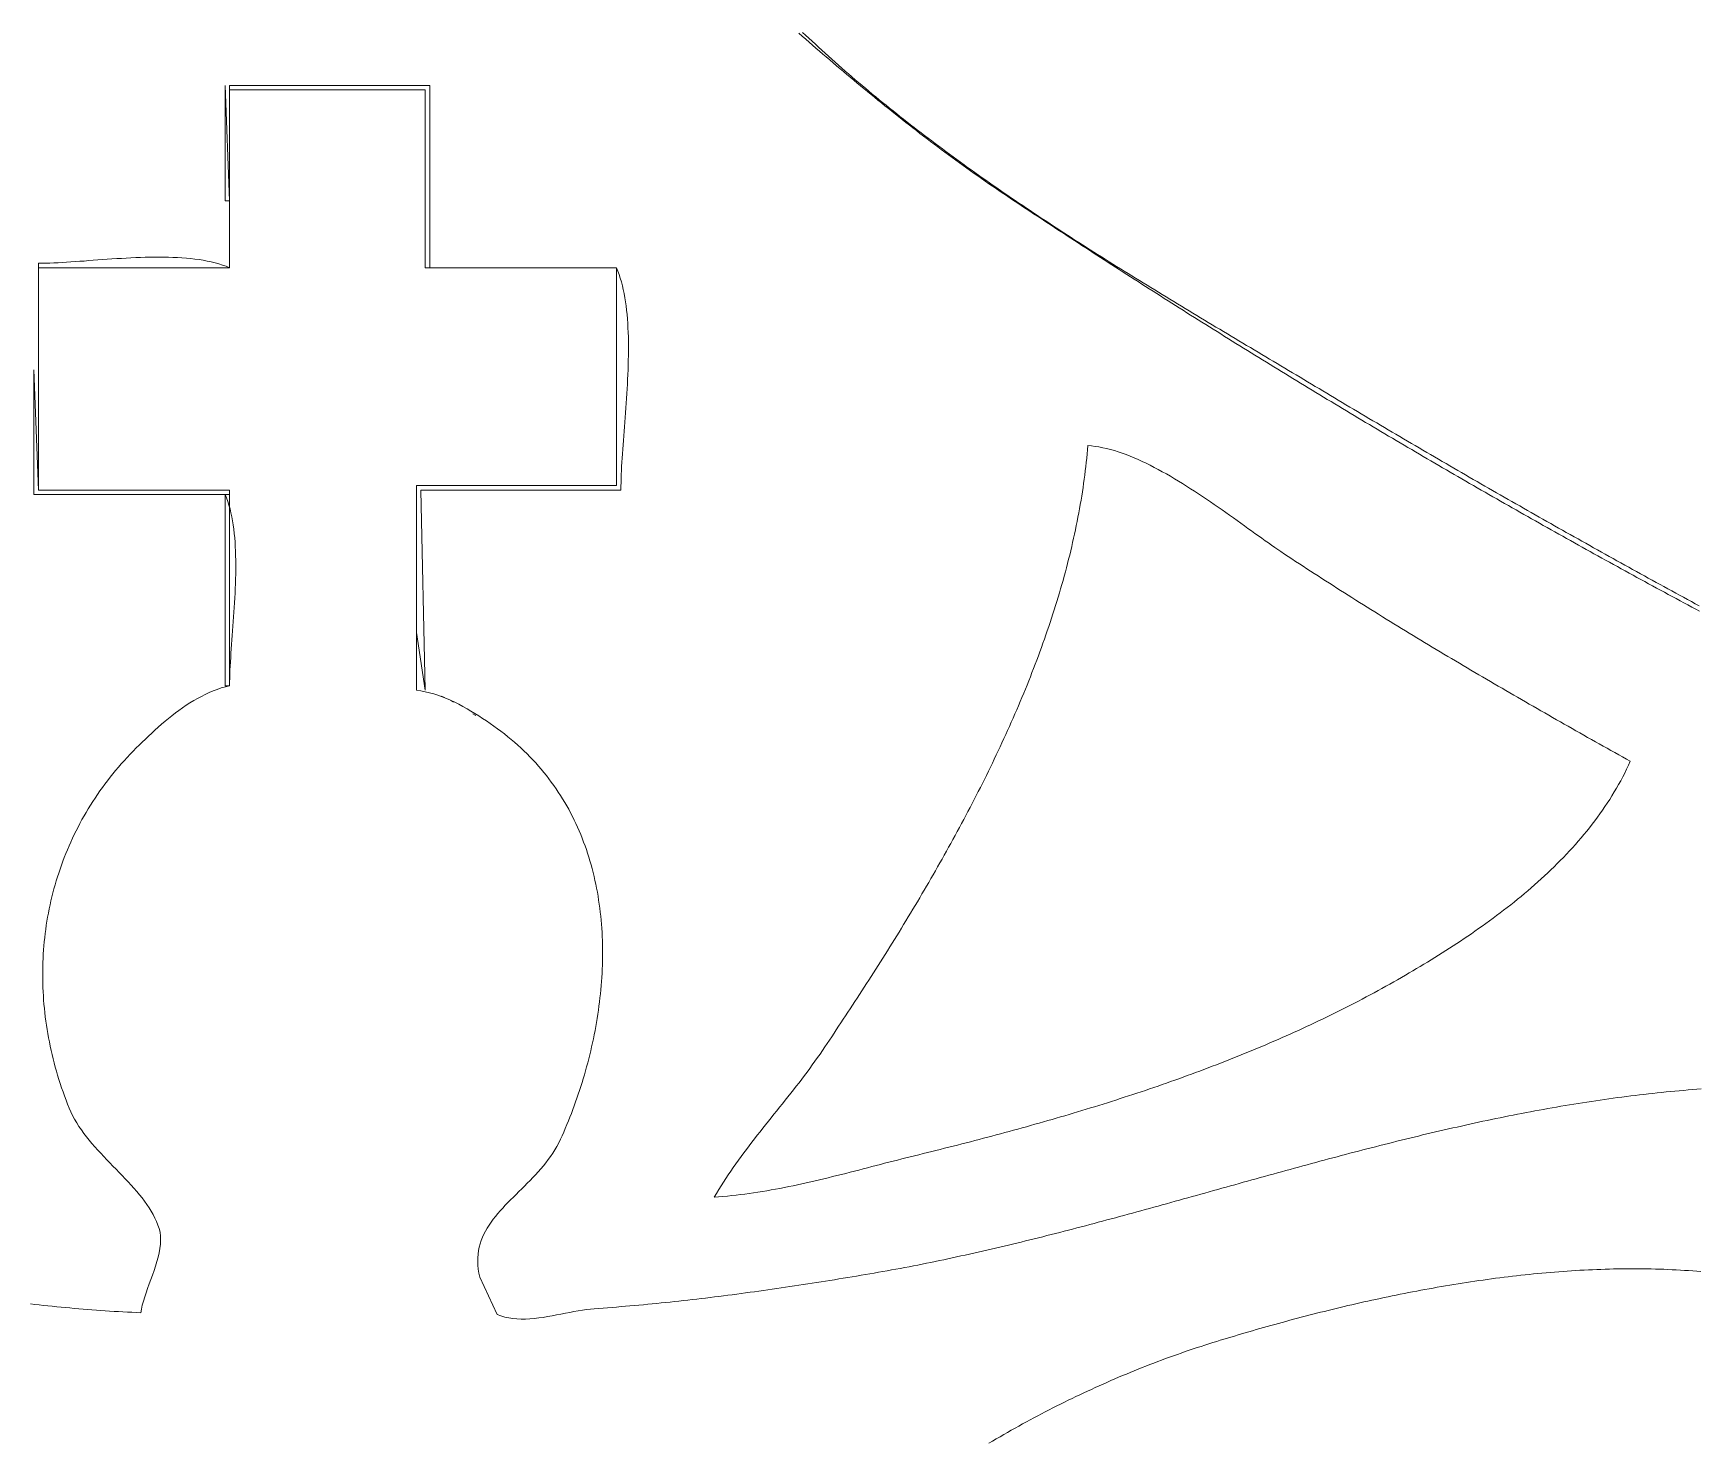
# Model space of a CAD drawing. Header units: inches. Extents: x 5.7 to 64.6, y 3.3 to 60.7.
# Drawn here: x 54.719 to 55.368, y 56.245 to 56.795 of the extents above; entities that cross this region are included whole.
import ezdxf

# ---------------------------------------------------------------- set-up
doc = ezdxf.new("R2010")
doc.units = ezdxf.units.IN
doc.header["$MEASUREMENT"] = 0
doc.layers.add('LASER BLACK', color=7, linetype='Continuous', lineweight=0, true_color=0x000000)

msp = doc.modelspace()

# ---------------------------------------------------------------- linework, layer by layer
at = {"layer": 'LASER BLACK', "linetype": 'Continuous'}
msp.add_line((54.89286, 56.30962), (54.89955, 56.29505), dxfattribs=at)
at = {"layer": 'LASER BLACK'}
for points in [[(55.01729, 56.79497), (55.01863, 56.79381), (55.01997, 56.79264), (55.02131, 56.79148), (55.02265, 56.79033), (55.02399, 56.78917), (55.02533, 56.78802), (55.02667, 56.78687), (55.02801, 56.78573), (55.02935, 56.78458), (55.03069, 56.78344), (55.03203, 56.78231), (55.03337, 56.78117), (55.03471, 56.78004), (55.03605, 56.77891), (55.03739, 56.77779), (55.03874, 56.77667), (55.04008, 56.77555), (55.04143, 56.77443), (55.04277, 56.77332), (55.04412, 56.77221), (55.04547, 56.7711), (55.04682, 56.77), (55.04817, 56.7689), (55.04953, 56.7678), (55.05088, 56.76671), (55.05224, 56.76561), (55.0536, 56.76453), (55.05496, 56.76344), (55.05632, 56.76236), (55.05769, 56.76128), (55.05906, 56.7602), (55.06043, 56.75913), (55.0618, 56.75806), (55.06318, 56.75699), (55.06456, 56.75592), (55.06594, 56.75486), (55.06733, 56.7538), (55.06872, 56.75275), (55.07011, 56.75169), (55.07151, 56.75064), (55.07291, 56.7496), (55.07431, 56.74855), (55.07572, 56.74751), (55.07713, 56.74648), (55.07855, 56.74544), (55.07996, 56.74441), (55.08139, 56.74338), (55.08282, 56.74235), (55.08425, 56.74133), (55.08569, 56.74031), (55.08713, 56.7393), (55.08857, 56.73828), (55.09003, 56.73727), (55.09148, 56.73627), (55.09294, 56.73526), (55.09441, 56.73426), (55.09588, 56.73326), (55.09736, 56.73227), (55.09884, 56.73127), (55.10028, 56.73031), (55.10172, 56.72936), (55.10317, 56.7284), (55.10461, 56.72744), (55.10605, 56.72648), (55.1075, 56.72552), (55.10894, 56.72457), (55.11039, 56.72361), (55.11183, 56.72266), (55.11328, 56.7217), (55.11473, 56.72075), (55.11617, 56.7198), (55.11762, 56.71885), (55.11907, 56.7179), (55.12052, 56.71694), (55.12197, 56.71599), (55.12342, 56.71505), (55.12488, 56.7141), (55.12633, 56.71315), (55.12778, 56.7122), (55.12924, 56.71125), (55.13069, 56.71031), (55.13215, 56.70936), (55.1336, 56.70842), (55.13506, 56.70748), (55.13651, 56.70653), (55.13797, 56.70559), (55.13943, 56.70465), (55.14089, 56.70371), (55.14235, 56.70277), (55.14381, 56.70183), (55.14527, 56.70089), (55.14673, 56.69995), (55.14819, 56.69901), (55.14966, 56.69807), (55.15112, 56.69714), (55.15258, 56.6962), (55.15405, 56.69527), (55.15551, 56.69433), (55.15698, 56.6934), (55.15844, 56.69247), (55.15991, 56.69153), (55.16138, 56.6906), (55.16285, 56.68967), (55.16431, 56.68874), (55.16578, 56.68781), (55.16725, 56.68688), (55.16872, 56.68596), (55.1702, 56.68503), (55.17167, 56.6841), (55.17314, 56.68318), (55.17461, 56.68225), (55.17609, 56.68133), (55.17756, 56.6804), (55.17903, 56.67948), (55.18051, 56.67856), (55.18198, 56.67764), (55.18346, 56.67672), (55.18494, 56.6758), (55.18641, 56.67488), (55.18789, 56.67396), (55.18937, 56.67304), (55.19085, 56.67212), (55.19233, 56.67121), (55.19381, 56.67029), (55.19529, 56.66938), (55.19677, 56.66846), (55.19825, 56.66755), (55.19974, 56.66664), (55.20122, 56.66573), (55.2027, 56.66481), (55.20419, 56.6639), (55.20567, 56.66299), (55.20716, 56.66209), (55.20864, 56.66118), (55.21013, 56.66027), (55.21162, 56.65936), (55.2131, 56.65846), (55.21459, 56.65755), (55.21608, 56.65665), (55.21757, 56.65574), (55.21906, 56.65484), (55.22055, 56.65394), (55.22204, 56.65304), (55.22353, 56.65214), (55.22502, 56.65124), (55.22651, 56.65034), (55.22801, 56.64944), (55.2295, 56.64854), (55.23099, 56.64765), (55.23249, 56.64675), (55.23398, 56.64585), (55.23548, 56.64496), (55.23697, 56.64407), (55.23847, 56.64317), (55.23997, 56.64228), (55.24146, 56.64139), (55.24296, 56.6405), (55.24446, 56.63961), (55.24596, 56.63872), (55.24746, 56.63783), (55.24896, 56.63695), (55.25046, 56.63606), (55.25196, 56.63517), (55.25346, 56.63429), (55.25496, 56.6334), (55.25646, 56.63252), (55.25796, 56.63164), (55.25947, 56.63076), (55.26097, 56.62987), (55.26248, 56.62899), (55.26398, 56.62812), (55.26548, 56.62724), (55.26699, 56.62636), (55.2685, 56.62548), (55.27, 56.62461), (55.27151, 56.62373), (55.27302, 56.62286), (55.27452, 56.62198), (55.27603, 56.62111), (55.27754, 56.62024), (55.27905, 56.61936), (55.28056, 56.61849), (55.28207, 56.61762), (55.28358, 56.61676), (55.28509, 56.61589), (55.2866, 56.61502), (55.28812, 56.61415), (55.28963, 56.61329), (55.29114, 56.61242), (55.29265, 56.61156), (55.29417, 56.6107), (55.29568, 56.60983), (55.2972, 56.60897), (55.29871, 56.60811), (55.30023, 56.60725), (55.30174, 56.60639), (55.30326, 56.60553), (55.30477, 56.60468), (55.30629, 56.60382), (55.30781, 56.60296), (55.30933, 56.60211), (55.31085, 56.60126), (55.31236, 56.6004), (55.31388, 56.59955), (55.3154, 56.5987), (55.31692, 56.59785), (55.31844, 56.597), (55.31996, 56.59615), (55.32149, 56.5953), (55.32301, 56.59445), (55.32453, 56.59361), (55.32605, 56.59276), (55.32757, 56.59192), (55.3291, 56.59107), (55.33062, 56.59023), (55.33215, 56.58939), (55.33367, 56.58855), (55.33519, 56.58771), (55.33672, 56.58687), (55.33825, 56.58603), (55.33977, 56.58519), (55.3413, 56.58435), (55.34282, 56.58352), (55.34435, 56.58268), (55.34588, 56.58185), (55.34741, 56.58102), (55.34893, 56.58018), (55.35046, 56.57935), (55.35199, 56.57852), (55.35352, 56.57769), (55.35505, 56.57686), (55.35658, 56.57603), (55.35811, 56.57521), (55.35964, 56.57438), (55.36117, 56.57356), (55.36271, 56.57273), (55.36424, 56.57191), (55.36577, 56.57108), (55.3673, 56.57026), (55.36883, 56.56944)], [(55.22031, 56.65631), (55.21882, 56.6572), (55.21734, 56.65809), (55.21586, 56.65898), (55.21437, 56.65987), (55.21289, 56.66076), (55.2114, 56.66165), (55.20991, 56.66254), (55.20842, 56.66342), (55.20693, 56.66431), (55.20544, 56.6652), (55.20395, 56.66609), (55.20246, 56.66698), (55.20097, 56.66787), (55.19948, 56.66876), (55.19799, 56.66965), (55.1965, 56.67054), (55.195, 56.67143), (55.19351, 56.67232), (55.19202, 56.67321), (55.19052, 56.6741), (55.18903, 56.675), (55.18753, 56.67589), (55.18604, 56.67678), (55.18455, 56.67768), (55.18305, 56.67857), (55.18156, 56.67947), (55.18006, 56.68036), (55.17857, 56.68126), (55.17707, 56.68216), (55.17558, 56.68306), (55.17408, 56.68395), (55.17259, 56.68485), (55.17109, 56.68575), (55.1696, 56.68666), (55.16811, 56.68756), (55.16661, 56.68846), (55.16512, 56.68937), (55.16363, 56.69027), (55.16214, 56.69118), (55.16064, 56.69209), (55.15915, 56.693), (55.15766, 56.69391), (55.15617, 56.69482), (55.15468, 56.69573), (55.15319, 56.69664), (55.15171, 56.69756), (55.15022, 56.69848), (55.14873, 56.69939), (55.14725, 56.70031), (55.14576, 56.70123), (55.14428, 56.70216), (55.14279, 56.70308), (55.14131, 56.70401), (55.13983, 56.70493), (55.13835, 56.70586), (55.13687, 56.70679), (55.13539, 56.70772), (55.13391, 56.70866), (55.13244, 56.70959), (55.13096, 56.71053), (55.12949, 56.71147), (55.12801, 56.71241), (55.12654, 56.71335), (55.12507, 56.7143), (55.1236, 56.71524), (55.12214, 56.71619), (55.12067, 56.71714), (55.11921, 56.71809), (55.11774, 56.71905), (55.11628, 56.72001), (55.11482, 56.72096), (55.11337, 56.72193), (55.11191, 56.72289), (55.11045, 56.72385), (55.109, 56.72482), (55.10755, 56.72579), (55.1061, 56.72676), (55.10465, 56.72774), (55.10321, 56.72872), (55.10176, 56.7297), (55.10032, 56.73068), (55.09888, 56.73166), (55.09744, 56.73265), (55.09601, 56.73364), (55.09457, 56.73463), (55.09314, 56.73563), (55.09171, 56.73663), (55.09028, 56.73763), (55.08886, 56.73863), (55.08743, 56.73964), (55.08601, 56.74064), (55.0846, 56.74166), (55.08318, 56.74267), (55.08177, 56.74369), (55.08035, 56.74471), (55.07895, 56.74573), (55.07754, 56.74676), (55.07614, 56.74779), (55.07473, 56.74882), (55.07334, 56.74986), (55.07194, 56.7509), (55.07055, 56.75194), (55.06916, 56.75298), (55.06777, 56.75403), (55.06638, 56.75508), (55.065, 56.75614), (55.06362, 56.7572), (55.06225, 56.75826), (55.06087, 56.75932), (55.0595, 56.76039), (55.05814, 56.76146), (55.05677, 56.76254), (55.05541, 56.76362), (55.05405, 56.7647), (55.0527, 56.76579), (55.05135, 56.76688), (55.05, 56.76797), (55.04865, 56.76907), (55.04731, 56.77017), (55.04597, 56.77128), (55.04464, 56.77238), (55.04331, 56.7735), (55.04198, 56.77461), (55.04065, 56.77573), (55.03933, 56.77686), (55.03801, 56.77799), (55.0367, 56.77912), (55.03539, 56.78026), (55.03408, 56.7814), (55.03278, 56.78254), (55.03148, 56.78369), (55.03019, 56.78484), (55.02889, 56.786), (55.02761, 56.78716), (55.02632, 56.78833), (55.02504, 56.7895), (55.02377, 56.79067), (55.02249, 56.79185), (55.02123, 56.79302), (55.01995, 56.79418), (55.01868, 56.79533)], [(54.79345, 56.77465), (54.79345, 56.72954), (54.79518, 56.72954), (54.79345, 56.77465)], [(54.79518, 56.77465), (54.79518, 56.77292), (54.87153, 56.77292), (54.87153, 56.70351), (54.87327, 56.70351), (54.87327, 56.77465), (54.79518, 56.77465)], [(54.79518, 56.77292), (54.79518, 56.70351), (54.72057, 56.70351), (54.72057, 56.61675), (54.79518, 56.61675), (54.79518, 56.5404), (54.79355, 56.53999), (54.79194, 56.53952), (54.79035, 56.53898), (54.78877, 56.53838), (54.78721, 56.53772), (54.78568, 56.53701), (54.78416, 56.53625), (54.78265, 56.53545), (54.78117, 56.53459), (54.77971, 56.5337), (54.77826, 56.53276), (54.77683, 56.53179), (54.77542, 56.53079), (54.77403, 56.52976), (54.77266, 56.5287), (54.7713, 56.52761), (54.76997, 56.52651), (54.76865, 56.52539), (54.76735, 56.52425), (54.76606, 56.5231), (54.7648, 56.52194), (54.76355, 56.52077), (54.76232, 56.5196), (54.76111, 56.51843), (54.75992, 56.51726), (54.75874, 56.5161)], [(54.89286, 56.30962), (54.89249, 56.31122), (54.89223, 56.31278), (54.89207, 56.3143), (54.892, 56.31578), (54.89202, 56.31722), (54.89213, 56.31862), (54.89233, 56.31999), (54.8926, 56.32133), (54.89295, 56.32264), (54.89338, 56.32392), (54.89387, 56.32517), (54.89443, 56.32639), (54.89505, 56.32759), (54.89572, 56.32877), (54.89645, 56.32994), (54.89723, 56.33108), (54.89806, 56.33221), (54.89893, 56.33332), (54.89984, 56.33442), (54.90078, 56.33551), (54.90176, 56.33659), (54.90276, 56.33767), (54.90379, 56.33874), (54.90483, 56.33981), (54.9059, 56.34088), (54.90698, 56.34194), (54.90806, 56.34301), (54.90915, 56.34409), (54.91025, 56.34517), (54.91134, 56.34626), (54.91242, 56.34736), (54.9135, 56.34847), (54.91456, 56.3496), (54.91561, 56.35074), (54.91663, 56.35189), (54.91763, 56.35307), (54.9186, 56.35427), (54.91954, 56.35549), (54.92045, 56.35674), (54.92131, 56.35801), (54.92213, 56.35931), (54.92291, 56.36065), (54.92363, 56.36201), (54.9243, 56.36341), (54.92494, 56.36483), (54.92556, 56.36625), (54.92618, 56.36769), (54.92678, 56.36913), (54.92738, 56.37059), (54.92796, 56.37205), (54.92853, 56.37352), (54.92909, 56.375), (54.92964, 56.37648), (54.93018, 56.37797), (54.93071, 56.37947), (54.93123, 56.38098), (54.93173, 56.38249), (54.93222, 56.38401), (54.9327, 56.38554), (54.93317, 56.38707), (54.93362, 56.38861), (54.93407, 56.39015), (54.9345, 56.3917), (54.93491, 56.39325), (54.93532, 56.39481), (54.93571, 56.39637), (54.93609, 56.39794), (54.93645, 56.39951), (54.9368, 56.40108), (54.93714, 56.40266), (54.93746, 56.40424), (54.93777, 56.40583), (54.93806, 56.40741), (54.93834, 56.409), (54.93861, 56.4106), (54.93886, 56.41219), (54.93909, 56.41379), (54.93931, 56.41539), (54.93951, 56.41699), (54.9397, 56.41859), (54.93988, 56.42019), (54.94004, 56.42179), (54.94018, 56.42339), (54.9403, 56.425), (54.94041, 56.4266), (54.94051, 56.4282), (54.94058, 56.4298), (54.94064, 56.43141), (54.94068, 56.43301), (54.94071, 56.43461), (54.94072, 56.4362), (54.94071, 56.4378), (54.94068, 56.4394), (54.94064, 56.44099), (54.94058, 56.44258), (54.9405, 56.44417), (54.9404, 56.44575), (54.94028, 56.44733), (54.94015, 56.44891), (54.94, 56.45048), (54.93982, 56.45206), (54.93963, 56.45362), (54.93942, 56.45518), (54.93919, 56.45674), (54.93894, 56.4583), (54.93868, 56.45984), (54.93839, 56.46139), (54.93808, 56.46293), (54.93775, 56.46446), (54.9374, 56.46598), (54.93703, 56.4675), (54.93664, 56.46902), (54.93623, 56.47052), (54.9358, 56.47202), (54.93535, 56.47352), (54.93488, 56.475), (54.93438, 56.47648), (54.93387, 56.47795), (54.93333, 56.47941), (54.93277, 56.48086), (54.93219, 56.48231), (54.93159, 56.48375), (54.93096, 56.48517), (54.93031, 56.48659), (54.92964, 56.488), (54.92895, 56.4894), (54.92823, 56.49079), (54.92749, 56.49217), (54.92673, 56.49353), (54.92594, 56.49489), (54.92513, 56.49624), (54.9243, 56.49757), (54.92344, 56.4989), (54.92256, 56.50021), (54.92165, 56.50151), (54.92072, 56.5028), (54.91977, 56.50407), (54.91879, 56.50534), (54.91779, 56.50659), (54.91676, 56.50783), (54.9157, 56.50905), (54.91462, 56.51026), (54.91352, 56.51146), (54.91239, 56.51264), (54.91123, 56.51381), (54.91005, 56.51496), (54.90884, 56.5161), (54.9076, 56.51723), (54.90634, 56.51834), (54.90505, 56.51943), (54.90374, 56.52051), (54.9024, 56.52157), (54.90103, 56.52262), (54.89966, 56.52364), (54.89826, 56.52465), (54.89684, 56.52567), (54.89539, 56.52667), (54.89392, 56.52767), (54.89242, 56.52865), (54.89091, 56.5296), (54.88937, 56.53053), (54.88782, 56.53144), (54.88624, 56.53231), (54.88466, 56.53315), (54.88305, 56.53394), (54.88143, 56.5347), (54.87979, 56.5354), (54.87815, 56.53605), (54.87649, 56.53665), (54.87482, 56.53719), (54.87314, 56.53766), (54.87145, 56.53807), (54.86976, 56.53841), (54.86806, 56.53867), (54.86806, 56.61849), (54.94614, 56.61849), (54.94614, 56.70351), (54.87153, 56.70351), (54.87153, 56.77292), (54.79518, 56.77292)], [(54.72057, 56.70525), (54.72057, 56.70351), (54.79518, 56.70351), (54.79383, 56.70405), (54.79244, 56.70454), (54.791, 56.70499), (54.78953, 56.70539), (54.78802, 56.70576), (54.78648, 56.70609), (54.7849, 56.70639), (54.78329, 56.70665), (54.78165, 56.70687), (54.77998, 56.70707), (54.77829, 56.70723), (54.77657, 56.70736), (54.77483, 56.70747), (54.77307, 56.70755), (54.7713, 56.70761), (54.7695, 56.70764), (54.7677, 56.70766), (54.76588, 56.70765), (54.76405, 56.70762), (54.76221, 56.70758), (54.76037, 56.70752), (54.75852, 56.70744), (54.75667, 56.70736), (54.75482, 56.70726), (54.75297, 56.70715), (54.75112, 56.70704), (54.74928, 56.70692), (54.74744, 56.70679), (54.74561, 56.70666), (54.7438, 56.70652), (54.74199, 56.70639), (54.7402, 56.70626), (54.73843, 56.70612), (54.73668, 56.706), (54.73494, 56.70587), (54.73323, 56.70576), (54.73154, 56.70565), (54.72988, 56.70555), (54.72825, 56.70546), (54.72664, 56.70539), (54.72507, 56.70533), (54.72353, 56.70528), (54.72203, 56.70526), (54.72057, 56.70525)], [(54.94614, 56.70351), (54.94614, 56.61849), (54.86806, 56.61849), (54.86806, 56.56122), (54.87153, 56.53867), (54.8698, 56.61675), (54.94788, 56.61675), (54.94789, 56.6182), (54.94791, 56.61969), (54.94795, 56.62121), (54.94801, 56.62276), (54.94808, 56.62434), (54.94816, 56.62595), (54.94825, 56.62759), (54.94835, 56.62925), (54.94846, 56.63093), (54.94858, 56.63264), (54.9487, 56.63437), (54.94883, 56.63612), (54.94896, 56.63789), (54.9491, 56.63967), (54.94924, 56.64147), (54.94938, 56.64328), (54.94952, 56.64511), (54.94965, 56.64694), (54.94979, 56.64879), (54.94992, 56.65064), (54.95005, 56.6525), (54.95017, 56.65436), (54.95028, 56.65622), (54.95039, 56.65809), (54.95049, 56.65995), (54.95057, 56.66182), (54.95065, 56.66368), (54.95071, 56.66553), (54.95076, 56.66739), (54.9508, 56.66923), (54.95081, 56.67106), (54.95082, 56.67289), (54.9508, 56.6747), (54.95077, 56.67649), (54.95071, 56.67828), (54.95063, 56.68004), (54.95053, 56.68179), (54.95041, 56.68352), (54.95026, 56.68523), (54.95009, 56.68691), (54.94989, 56.68857), (54.94966, 56.6902), (54.9494, 56.69181), (54.94911, 56.69339), (54.94879, 56.69494), (54.94844, 56.69645), (54.94805, 56.69794), (54.94763, 56.69939), (54.94717, 56.7008), (54.94668, 56.70218), (54.94614, 56.70351)], [(54.71883, 56.6636), (54.71883, 56.61502), (54.79518, 56.61502), (54.79518, 56.61675), (54.72057, 56.61675), (54.71883, 56.6636)], [(55.36865, 56.57155), (55.36712, 56.57238), (55.36559, 56.57322), (55.36406, 56.57405), (55.36253, 56.57489), (55.361, 56.57572), (55.35947, 56.57656), (55.35794, 56.57739), (55.35641, 56.57823), (55.35488, 56.57907), (55.35336, 56.5799), (55.35183, 56.58074), (55.3503, 56.58158), (55.34878, 56.58242), (55.34725, 56.58326), (55.34572, 56.58411), (55.3442, 56.58495), (55.34267, 56.58579), (55.34115, 56.58663), (55.33962, 56.58748), (55.3381, 56.58832), (55.33657, 56.58917), (55.33505, 56.59002), (55.33353, 56.59086), (55.33201, 56.59171), (55.33048, 56.59256), (55.32896, 56.59341), (55.32744, 56.59426), (55.32592, 56.59511), (55.3244, 56.59596), (55.32288, 56.59681), (55.32136, 56.59766), (55.31984, 56.59852), (55.31832, 56.59937), (55.3168, 56.60022), (55.31528, 56.60108), (55.31376, 56.60194), (55.31224, 56.60279), (55.31072, 56.60365), (55.30921, 56.60451), (55.30769, 56.60537), (55.30617, 56.60622), (55.30466, 56.60708), (55.30314, 56.60794), (55.30163, 56.60881), (55.30011, 56.60967), (55.2986, 56.61053), (55.29708, 56.61139), (55.29557, 56.61226), (55.29405, 56.61312), (55.29254, 56.61399), (55.29103, 56.61485), (55.28951, 56.61572), (55.288, 56.61659), (55.28649, 56.61746), (55.28498, 56.61832), (55.28347, 56.61919), (55.28196, 56.62006), (55.28045, 56.62093), (55.27894, 56.62181), (55.27743, 56.62268), (55.27592, 56.62355), (55.27441, 56.62442), (55.2729, 56.6253), (55.27139, 56.62617), (55.26988, 56.62705), (55.26837, 56.62792), (55.26687, 56.6288), (55.26536, 56.62968), (55.26385, 56.63056), (55.26235, 56.63143), (55.26084, 56.63231), (55.25933, 56.63319), (55.25783, 56.63407), (55.25632, 56.63496), (55.25482, 56.63584), (55.25332, 56.63672), (55.25181, 56.6376), (55.25031, 56.63849), (55.2488, 56.63937), (55.2473, 56.64026), (55.2458, 56.64115), (55.2443, 56.64203), (55.24279, 56.64292), (55.24129, 56.64381), (55.23979, 56.6447), (55.23829, 56.64559), (55.23679, 56.64648), (55.23529, 56.64737), (55.23379, 56.64826), (55.23229, 56.64915), (55.23079, 56.65004), (55.22929, 56.65094), (55.22779, 56.65183), (55.2263, 56.65273), (55.2248, 56.65362), (55.2233, 56.65452), (55.2218, 56.65542), (55.22031, 56.65631)], [(55.13008, 56.6341), (55.12994, 56.63246), (55.12979, 56.63082), (55.12963, 56.62918), (55.12946, 56.62754), (55.12928, 56.6259), (55.12909, 56.62426), (55.12888, 56.62262), (55.12867, 56.62098), (55.12844, 56.61933), (55.1282, 56.61769), (55.12795, 56.61605), (55.1277, 56.6144), (55.12743, 56.61276), (55.12715, 56.61111), (55.12685, 56.60947), (55.12655, 56.60782), (55.12624, 56.60618), (55.12592, 56.60453), (55.12559, 56.60289), (55.12525, 56.60124), (55.1249, 56.5996), (55.12453, 56.59795), (55.12416, 56.59631), (55.12378, 56.59466), (55.12339, 56.59302), (55.12299, 56.59137), (55.12258, 56.58973), (55.12216, 56.58808), (55.12174, 56.58644), (55.1213, 56.5848), (55.12085, 56.58315), (55.1204, 56.58151), (55.11993, 56.57987), (55.11946, 56.57823), (55.11898, 56.57659), (55.11849, 56.57494), (55.11799, 56.5733), (55.11748, 56.57167), (55.11697, 56.57003), (55.11644, 56.56839), (55.11591, 56.56675), (55.11537, 56.56511), (55.11482, 56.56348), (55.11427, 56.56184), (55.1137, 56.56021), (55.11313, 56.55858), (55.11255, 56.55694), (55.11197, 56.55531), (55.11137, 56.55368), (55.11077, 56.55205), (55.11016, 56.55042), (55.10954, 56.5488), (55.10892, 56.54717), (55.10829, 56.54555), (55.10765, 56.54392), (55.10701, 56.5423), (55.10636, 56.54068), (55.1057, 56.53906), (55.10504, 56.53744), (55.10437, 56.53583), (55.10369, 56.53421), (55.103, 56.5326), (55.10231, 56.53099), (55.10162, 56.52938), (55.10092, 56.52777), (55.10021, 56.52616), (55.09949, 56.52455), (55.09877, 56.52295), (55.09805, 56.52135), (55.09732, 56.51975), (55.09658, 56.51815), (55.09584, 56.51655), (55.09509, 56.51496), (55.09434, 56.51337), (55.09358, 56.51178), (55.09282, 56.51019), (55.09205, 56.5086), (55.09128, 56.50702), (55.0905, 56.50543), (55.08972, 56.50385), (55.08893, 56.50227), (55.08814, 56.5007), (55.08734, 56.49913), (55.08654, 56.49755), (55.08573, 56.49599), (55.08492, 56.49442), (55.08411, 56.49285), (55.08329, 56.49129), (55.08247, 56.48973), (55.08165, 56.48818), (55.08082, 56.48662), (55.07998, 56.48507), (55.07915, 56.48352), (55.07831, 56.48198), (55.07746, 56.48043), (55.07662, 56.47889), (55.07577, 56.47735), (55.07491, 56.47582), (55.07406, 56.47429), (55.0732, 56.47276), (55.07233, 56.47123), (55.07147, 56.46971), (55.0706, 56.46819), (55.06973, 56.46667), (55.06886, 56.46515), (55.06798, 56.46364), (55.0671, 56.46213), (55.06622, 56.46063), (55.06534, 56.45913), (55.06446, 56.45763), (55.06357, 56.45613), (55.06268, 56.45464), (55.06179, 56.45315), (55.0609, 56.45167), (55.06, 56.45019), (55.05911, 56.44871), (55.05821, 56.44723), (55.05731, 56.44576), (55.05641, 56.4443), (55.05551, 56.44283), (55.05461, 56.44137), (55.05371, 56.43991), (55.0528, 56.43846), (55.0519, 56.43701), (55.05099, 56.43557), (55.05008, 56.43413), (55.04918, 56.43269), (55.04827, 56.43125), (55.04736, 56.42982), (55.04645, 56.4284), (55.04554, 56.42698), (55.04463, 56.42556), (55.04372, 56.42415), (55.04281, 56.42274), (55.0419, 56.42133), (55.04099, 56.41993), (55.04008, 56.41853), (55.03918, 56.41714), (55.03827, 56.41575), (55.03736, 56.41437), (55.03645, 56.41299), (55.03555, 56.41161), (55.03464, 56.41024), (55.03373, 56.40888), (55.03283, 56.40752), (55.03193, 56.40616), (55.03103, 56.40481), (55.03013, 56.40346), (55.02923, 56.40211), (55.02833, 56.40078), (55.02743, 56.39944), (55.02654, 56.39811), (55.02557, 56.39669), (55.02458, 56.39527), (55.02358, 56.39386), (55.02257, 56.39246), (55.02155, 56.39106), (55.02052, 56.38966), (55.01948, 56.38827), (55.01843, 56.38689), (55.01737, 56.38551), (55.0163, 56.38413), (55.01523, 56.38276), (55.01415, 56.38139), (55.01306, 56.38002), (55.01198, 56.37865), (55.01089, 56.37729), (55.0098, 56.37592), (55.0087, 56.37456), (55.00761, 56.37319), (55.00651, 56.37183), (55.00542, 56.37047), (55.00433, 56.3691), (55.00325, 56.36773), (55.00216, 56.36636), (55.00108, 56.36499), (55.00001, 56.36362), (54.99895, 56.36224), (54.99789, 56.36085), (54.99684, 56.35947), (54.9958, 56.35808), (54.99476, 56.35668), (54.99374, 56.35528), (54.99273, 56.35387), (54.99174, 56.35245), (54.99075, 56.35103), (54.98979, 56.3496), (54.98883, 56.34817), (54.98789, 56.34672), (54.98697, 56.34527), (54.98607, 56.34381), (54.98518, 56.34233), (54.98432, 56.34085), (54.98601, 56.34097), (54.98771, 56.3411), (54.98941, 56.34126), (54.99111, 56.34143), (54.99282, 56.34161), (54.99452, 56.34182), (54.99623, 56.34204), (54.99794, 56.34227), (54.99965, 56.34252), (55.00136, 56.34278), (55.00308, 56.34306), (55.00479, 56.34335), (55.0065, 56.34365), (55.00822, 56.34396), (55.00993, 56.34428), (55.01165, 56.34462), (55.01336, 56.34496), (55.01508, 56.34532), (55.0168, 56.34568), (55.01851, 56.34606), (55.02022, 56.34644), (55.02194, 56.34682), (55.02365, 56.34722), (55.02536, 56.34762), (55.02707, 56.34803), (55.02878, 56.34844), (55.03049, 56.34886), (55.03219, 56.34928), (55.0339, 56.3497), (55.0356, 56.35013), (55.0373, 56.35056), (55.03899, 56.351), (55.04069, 56.35143), (55.04238, 56.35187), (55.04407, 56.35231), (55.04575, 56.35274), (55.04743, 56.35318), (55.04911, 56.35361), (55.05079, 56.35404), (55.05246, 56.35448), (55.05413, 56.3549), (55.05579, 56.35533), (55.05745, 56.35575), (55.05911, 56.35616), (55.06076, 56.35658), (55.0624, 56.35698), (55.06409, 56.3574), (55.06577, 56.35781), (55.06746, 56.35823), (55.06914, 56.35865), (55.07082, 56.35907), (55.07251, 56.35949), (55.07419, 56.35991), (55.07587, 56.36034), (55.07755, 56.36076), (55.07924, 56.36119), (55.08092, 56.36162), (55.0826, 56.36206), (55.08428, 56.36249), (55.08596, 56.36293), (55.08764, 56.36337), (55.08932, 56.36381), (55.091, 56.36425), (55.09268, 56.36469), (55.09435, 56.36514), (55.09603, 56.36559), (55.09771, 56.36604), (55.09938, 56.3665), (55.10106, 56.36695), (55.10273, 56.36741), (55.1044, 56.36787), (55.10608, 56.36834), (55.10775, 56.3688), (55.10942, 56.36927), (55.11109, 56.36975), (55.11276, 56.37022), (55.11443, 56.3707), (55.1161, 56.37118), (55.11776, 56.37166), (55.11943, 56.37215), (55.1211, 56.37263), (55.12276, 56.37313), (55.12442, 56.37362), (55.12609, 56.37412), (55.12775, 56.37462), (55.12941, 56.37512), (55.13107, 56.37563), (55.13273, 56.37614), (55.13438, 56.37665), (55.13604, 56.37717), (55.13769, 56.37769), (55.13935, 56.37821), (55.141, 56.37874), (55.14265, 56.37927), (55.1443, 56.3798), (55.14595, 56.38034), (55.1476, 56.38088), (55.14925, 56.38142), (55.15089, 56.38197), (55.15253, 56.38252), (55.15418, 56.38308), (55.15582, 56.38364), (55.15746, 56.3842), (55.1591, 56.38477), (55.16073, 56.38534), (55.16237, 56.38591), (55.164, 56.38649), (55.16563, 56.38707), (55.16727, 56.38766), (55.16889, 56.38825), (55.17052, 56.38885), (55.17215, 56.38945), (55.17377, 56.39005), (55.1754, 56.39066), (55.17702, 56.39127), (55.17864, 56.39189), (55.18026, 56.39251), (55.18187, 56.39313), (55.18349, 56.39376), (55.1851, 56.3944), (55.18671, 56.39504), (55.18832, 56.39568), (55.18993, 56.39633), (55.19153, 56.39698), (55.19314, 56.39764), (55.19474, 56.3983), (55.19634, 56.39897), (55.19793, 56.39964), (55.19953, 56.40032), (55.20112, 56.401), (55.20272, 56.40169), (55.20431, 56.40238), (55.20589, 56.40308), (55.20748, 56.40378), (55.20906, 56.40449), (55.21065, 56.4052), (55.21223, 56.40592), (55.2138, 56.40664), (55.21538, 56.40737), (55.21695, 56.4081), (55.21852, 56.40884), (55.22009, 56.40959), (55.22166, 56.41034), (55.22322, 56.41109), (55.22478, 56.41185), (55.22634, 56.41262), (55.2279, 56.41339), (55.22945, 56.41417), (55.23101, 56.41496), (55.23256, 56.41575), (55.23411, 56.41654), (55.23565, 56.41735), (55.23719, 56.41815), (55.23873, 56.41897), (55.24027, 56.41979), (55.24181, 56.42061), (55.24334, 56.42144), (55.24487, 56.42228), (55.2464, 56.42313), (55.24792, 56.42398), (55.24944, 56.42483), (55.25096, 56.4257), (55.25248, 56.42657), (55.25399, 56.42744), (55.25551, 56.42832), (55.25692, 56.42916), (55.25834, 56.43), (55.25977, 56.43085), (55.26119, 56.43171), (55.26262, 56.43258), (55.26405, 56.43345), (55.26547, 56.43433), (55.26691, 56.43523), (55.26834, 56.43613), (55.26977, 56.43703), (55.2712, 56.43795), (55.27263, 56.43888), (55.27405, 56.43981), (55.27548, 56.44076), (55.27691, 56.44171), (55.27833, 56.44267), (55.27975, 56.44364), (55.28116, 56.44462), (55.28258, 56.44561), (55.28399, 56.44661), (55.28539, 56.44761), (55.28679, 56.44863), (55.28819, 56.44965), (55.28958, 56.45069), (55.29096, 56.45173), (55.29234, 56.45278), (55.29371, 56.45385), (55.29508, 56.45492), (55.29644, 56.456), (55.29779, 56.45709), (55.29913, 56.45819), (55.30046, 56.45931), (55.30178, 56.46043), (55.3031, 56.46156), (55.30441, 56.4627), (55.3057, 56.46385), (55.30699, 56.46501), (55.30826, 56.46618), (55.30952, 56.46736), (55.31078, 56.46856), (55.31202, 56.46976), (55.31324, 56.47097), (55.31446, 56.47219), (55.31566, 56.47343), (55.31685, 56.47467), (55.31802, 56.47593), (55.31918, 56.47719), (55.32033, 56.47847), (55.32146, 56.47975), (55.32258, 56.48105), (55.32368, 56.48236), (55.32476, 56.48368), (55.32583, 56.48501), (55.32688, 56.48635), (55.32791, 56.4877), (55.32892, 56.48907), (55.32992, 56.49044), (55.3309, 56.49183), (55.33186, 56.49323), (55.3328, 56.49463), (55.33372, 56.49605), (55.33462, 56.49749), (55.3355, 56.49893), (55.33636, 56.50039), (55.3372, 56.50185), (55.33802, 56.50333), (55.33882, 56.50482), (55.33959, 56.50632), (55.34034, 56.50784), (55.34107, 56.50936), (55.34177, 56.5109), (55.34026, 56.51175), (55.33875, 56.51259), (55.33723, 56.51344), (55.33572, 56.51429), (55.33421, 56.51514), (55.33269, 56.51599), (55.33118, 56.51684), (55.32966, 56.5177), (55.32814, 56.51855), (55.32663, 56.51941), (55.32511, 56.52026), (55.32359, 56.52112), (55.32207, 56.52198), (55.32056, 56.52284), (55.31904, 56.5237), (55.31752, 56.52456), (55.316, 56.52543), (55.31448, 56.52629), (55.31296, 56.52715), (55.31144, 56.52802), (55.30993, 56.52889), (55.30841, 56.52976), (55.30689, 56.53063), (55.30537, 56.5315), (55.30385, 56.53237), (55.30233, 56.53324), (55.30081, 56.53412), (55.29929, 56.53499), (55.29778, 56.53587), (55.29626, 56.53675), (55.29474, 56.53763), (55.29322, 56.53851), (55.29171, 56.53939), (55.29019, 56.54027), (55.28867, 56.54116), (55.28716, 56.54204), (55.28564, 56.54293), (55.28413, 56.54382), (55.28261, 56.54471), (55.2811, 56.5456), (55.27959, 56.54649), (55.27807, 56.54738), (55.27656, 56.54827), (55.27505, 56.54917), (55.27354, 56.55007), (55.27203, 56.55096), (55.27052, 56.55186), (55.26901, 56.55276), (55.26751, 56.55366), (55.266, 56.55457), (55.2645, 56.55547), (55.26299, 56.55638), (55.26149, 56.55728), (55.25999, 56.55819), (55.25848, 56.5591), (55.25698, 56.56001), (55.25549, 56.56092), (55.25399, 56.56184), (55.25249, 56.56275), (55.25099, 56.56367), (55.2495, 56.56458), (55.24801, 56.5655), (55.24652, 56.56642), (55.24502, 56.56734), (55.24354, 56.56827), (55.24205, 56.56919), (55.24056, 56.57012), (55.23908, 56.57104), (55.23759, 56.57197), (55.23611, 56.5729), (55.23463, 56.57383), (55.23315, 56.57476), (55.23168, 56.5757), (55.2302, 56.57663), (55.22873, 56.57757), (55.22725, 56.57851), (55.22578, 56.57945), (55.22432, 56.58039), (55.22285, 56.58133), (55.22138, 56.58227), (55.21992, 56.58322), (55.21846, 56.58416), (55.217, 56.58511), (55.21554, 56.58606), (55.21409, 56.58701), (55.21264, 56.58796), (55.21118, 56.58892), (55.20974, 56.58987), (55.20829, 56.59083), (55.20684, 56.59179), (55.2054, 56.59275)], [(55.2054, 56.59275), (55.20422, 56.59354), (55.20301, 56.59436), (55.20178, 56.59521), (55.20052, 56.59609), (55.19925, 56.59699), (55.19795, 56.59791), (55.19662, 56.59885), (55.19528, 56.59981), (55.19392, 56.60079), (55.19254, 56.60178), (55.19115, 56.60278), (55.18973, 56.6038), (55.1883, 56.60483), (55.18686, 56.60586), (55.1854, 56.6069), (55.18392, 56.60795), (55.18244, 56.60899), (55.18094, 56.61004), (55.17943, 56.61109), (55.17791, 56.61214), (55.17638, 56.61318), (55.17484, 56.61422), (55.17329, 56.61525), (55.17174, 56.61627), (55.17018, 56.61728), (55.16861, 56.61828), (55.16704, 56.61926), (55.16547, 56.62023), (55.16389, 56.62118), (55.16231, 56.62211), (55.16073, 56.62302), (55.15915, 56.6239), (55.15757, 56.62476), (55.15599, 56.6256), (55.15441, 56.62641), (55.15284, 56.62718), (55.15126, 56.62793), (55.1497, 56.62864), (55.14813, 56.62932), (55.14658, 56.62996), (55.14503, 56.63056), (55.14348, 56.63113), (55.14195, 56.63165), (55.14043, 56.63213), (55.13891, 56.63256), (55.13741, 56.63294), (55.13591, 56.63328), (55.13443, 56.63356), (55.13297, 56.6338), (55.13151, 56.63398), (55.13008, 56.6341)], [(54.79345, 56.61502), (54.79345, 56.5404), (54.79518, 56.5404), (54.79519, 56.54187), (54.79522, 56.54337), (54.79526, 56.54491), (54.79532, 56.54648), (54.7954, 56.54808), (54.79549, 56.54972), (54.79559, 56.55138), (54.79569, 56.55307), (54.79581, 56.55478), (54.79593, 56.55651), (54.79606, 56.55827), (54.79619, 56.56004), (54.79632, 56.56183), (54.79646, 56.56363), (54.79659, 56.56545), (54.79672, 56.56727), (54.79685, 56.56911), (54.79697, 56.57095), (54.79709, 56.5728), (54.79719, 56.57465), (54.79729, 56.5765), (54.79738, 56.57835), (54.79745, 56.5802), (54.79751, 56.58205), (54.79756, 56.58388), (54.79758, 56.58571), (54.79759, 56.58753), (54.79758, 56.58934), (54.79754, 56.59113), (54.79749, 56.59291), (54.79741, 56.59467), (54.7973, 56.5964), (54.79717, 56.59812), (54.797, 56.59981), (54.79681, 56.60148), (54.79658, 56.60312), (54.79632, 56.60473), (54.79603, 56.60631), (54.7957, 56.60785), (54.79533, 56.60936), (54.79492, 56.61084), (54.79447, 56.61227), (54.79398, 56.61367), (54.79345, 56.61502)], [(54.87789, 56.53635), (54.87905, 56.53577), (54.87789, 56.53635)], [(54.88136, 56.53462), (54.88252, 56.53404), (54.88136, 56.53462)], [(54.89004, 56.52941), (54.8912, 56.52883), (54.89004, 56.52941)], [(54.75874, 56.5161), (54.75753, 56.51488), (54.75633, 56.51364), (54.75516, 56.5124), (54.75401, 56.51114), (54.75287, 56.50987), (54.75176, 56.50859), (54.75067, 56.5073), (54.7496, 56.50599), (54.74855, 56.50468), (54.74752, 56.50335), (54.74652, 56.50202), (54.74553, 56.50067), (54.74456, 56.49932), (54.74362, 56.49795), (54.74269, 56.49658), (54.74178, 56.4952), (54.7409, 56.4938), (54.74004, 56.4924), (54.73919, 56.49099), (54.73837, 56.48957), (54.73757, 56.48814), (54.73679, 56.4867), (54.73603, 56.48525), (54.73529, 56.4838), (54.73457, 56.48234), (54.73387, 56.48087), (54.73319, 56.47939), (54.73253, 56.4779), (54.73189, 56.47641), (54.73127, 56.47491), (54.73068, 56.47341), (54.7301, 56.47189), (54.72954, 56.47038), (54.72901, 56.46885), (54.72849, 56.46732), (54.728, 56.46578), (54.72753, 56.46424), (54.72707, 56.46269), (54.72664, 56.46113), (54.72622, 56.45957), (54.72583, 56.45801), (54.72546, 56.45644), (54.72511, 56.45486), (54.72478, 56.45328), (54.72446, 56.4517), (54.72417, 56.45011), (54.7239, 56.44852), (54.72365, 56.44692), (54.72342, 56.44533), (54.72321, 56.44372), (54.72302, 56.44212), (54.72285, 56.44051), (54.7227, 56.43889), (54.72258, 56.43728), (54.72247, 56.43566), (54.72238, 56.43404), (54.72231, 56.43242), (54.72226, 56.43079), (54.72224, 56.42917), (54.72223, 56.42754), (54.72224, 56.42591), (54.72227, 56.42427), (54.72233, 56.42264), (54.7224, 56.42101), (54.72249, 56.41937), (54.72261, 56.41774), (54.72274, 56.4161), (54.72289, 56.41447), (54.72307, 56.41283), (54.72326, 56.41119), (54.72348, 56.40956), (54.72371, 56.40792), (54.72396, 56.40629), (54.72424, 56.40465), (54.72453, 56.40302), (54.72485, 56.40139), (54.72518, 56.39975), (54.72553, 56.39812), (54.72591, 56.3965), (54.7263, 56.39487), (54.72672, 56.39325), (54.72715, 56.39162), (54.72761, 56.39), (54.72808, 56.38839), (54.72857, 56.38677), (54.72909, 56.38516), (54.72962, 56.38355), (54.73018, 56.38194), (54.73075, 56.38034), (54.73134, 56.37874), (54.73196, 56.37715), (54.73259, 56.37556), (54.73323, 56.37409), (54.73393, 56.37264), (54.73469, 56.37122), (54.73552, 56.36982), (54.7364, 56.36844), (54.73733, 56.36707), (54.7383, 56.36573), (54.73932, 56.3644), (54.74037, 56.36309), (54.74146, 56.36179), (54.74258, 56.3605), (54.74372, 56.35922), (54.74489, 56.35796), (54.74607, 56.3567), (54.74726, 56.35545), (54.74846, 56.3542), (54.74967, 56.35296), (54.75087, 56.35173), (54.75207, 56.35049), (54.75326, 56.34926), (54.75444, 56.34802), (54.7556, 56.34679), (54.75674, 56.34555), (54.75786, 56.3443), (54.75894, 56.34305), (54.75999, 56.34179), (54.761, 56.34053), (54.76197, 56.33925), (54.76289, 56.33797), (54.76377, 56.33667), (54.76458, 56.33536), (54.76534, 56.33403), (54.76603, 56.33269), (54.76666, 56.33133), (54.76721, 56.32995), (54.76768, 56.32855), (54.76803, 56.32712), (54.76822, 56.32563), (54.76826, 56.32408), (54.76817, 56.32248), (54.76797, 56.32084), (54.76766, 56.31916), (54.76726, 56.31745), (54.76679, 56.31572), (54.76626, 56.31397), (54.76568, 56.31221), (54.76507, 56.31046), (54.76445, 56.3087), (54.76381, 56.30696), (54.76319, 56.30524), (54.7626, 56.30355), (54.76204, 56.30189), (54.76153, 56.30027), (54.7611, 56.2987), (54.76074, 56.29719), (54.76048, 56.29574), (54.75874, 56.29581), (54.75701, 56.2959), (54.75528, 56.29598), (54.75355, 56.29608), (54.75182, 56.29618), (54.75009, 56.29628), (54.74837, 56.29639), (54.74664, 56.2965), (54.74492, 56.29662), (54.74319, 56.29674), (54.74147, 56.29687), (54.73974, 56.29701), (54.73802, 56.29715), (54.7363, 56.29729), (54.73458, 56.29744), (54.73286, 56.29759), (54.73114, 56.29775), (54.72942, 56.29791), (54.72771, 56.29808), (54.72599, 56.29825), (54.72428, 56.29843), (54.72256, 56.29861), (54.72085, 56.2988), (54.71913, 56.29899), (54.71742, 56.29919)], [(55.36433, 56.38266), (55.3626, 56.38251), (55.36087, 56.38236), (55.35915, 56.38221), (55.35742, 56.38205), (55.3557, 56.38188), (55.35398, 56.3817), (55.35225, 56.38153), (55.35053, 56.38134), (55.34882, 56.38115), (55.3471, 56.38096), (55.34538, 56.38076), (55.34367, 56.38055), (55.34195, 56.38034), (55.34024, 56.38012), (55.33852, 56.3799), (55.33681, 56.37967), (55.3351, 56.37944), (55.33339, 56.37921), (55.33169, 56.37896), (55.32998, 56.37872), (55.32827, 56.37847), (55.32657, 56.37821), (55.32486, 56.37795), (55.32316, 56.37769), (55.32146, 56.37742), (55.31976, 56.37714), (55.31806, 56.37686), (55.31636, 56.37658), (55.31466, 56.37629), (55.31296, 56.376), (55.31127, 56.3757), (55.30957, 56.3754), (55.30788, 56.3751), (55.30618, 56.37479), (55.30449, 56.37448), (55.3028, 56.37416), (55.30111, 56.37384), (55.29941, 56.37351), (55.29772, 56.37319), (55.29604, 56.37285), (55.29435, 56.37252), (55.29266, 56.37218), (55.29097, 56.37183), (55.28929, 56.37149), (55.2876, 56.37114), (55.28592, 56.37078), (55.28423, 56.37043), (55.28255, 56.37007), (55.28087, 56.3697), (55.27919, 56.36933), (55.27751, 56.36896), (55.27583, 56.36859), (55.27415, 56.36821), (55.27247, 56.36783), (55.27079, 56.36745), (55.26911, 56.36707), (55.26744, 56.36668), (55.26576, 56.36629), (55.26408, 56.36589), (55.26241, 56.36549), (55.26073, 56.3651), (55.25906, 56.36469), (55.25738, 56.36429), (55.25571, 56.36388), (55.25404, 56.36347), (55.25237, 56.36306), (55.25069, 56.36265), (55.24902, 56.36223), (55.24735, 56.36181), (55.24568, 56.36139), (55.24401, 56.36097), (55.24234, 56.36054), (55.24067, 56.36011), (55.239, 56.35968), (55.23734, 56.35925), (55.23567, 56.35882), (55.234, 56.35839), (55.23233, 56.35795), (55.23067, 56.35751), (55.229, 56.35707), (55.22733, 56.35663), (55.22567, 56.35619), (55.224, 56.35574), (55.22234, 56.3553), (55.22067, 56.35485), (55.21901, 56.3544), (55.21734, 56.35395), (55.21568, 56.3535), (55.21401, 56.35305), (55.21235, 56.35259), (55.21068, 56.35214), (55.20902, 56.35169), (55.20736, 56.35123), (55.20569, 56.35077), (55.20403, 56.35031), (55.20237, 56.34985), (55.20071, 56.3494), (55.19904, 56.34894), (55.19738, 56.34847), (55.19572, 56.34801), (55.19406, 56.34755), (55.19239, 56.34709), (55.19073, 56.34663), (55.18907, 56.34616), (55.18741, 56.3457), (55.18574, 56.34524), (55.18408, 56.34477), (55.18242, 56.34431), (55.18076, 56.34384), (55.1791, 56.34338), (55.17743, 56.34292), (55.17577, 56.34245), (55.17411, 56.34199), (55.17245, 56.34153), (55.17078, 56.34106), (55.16912, 56.3406), (55.16746, 56.34014), (55.1658, 56.33967), (55.16413, 56.33921), (55.16247, 56.33875), (55.16081, 56.33829), (55.15914, 56.33783), (55.15748, 56.33737), (55.15582, 56.33691), (55.15415, 56.33645), (55.15249, 56.336), (55.15082, 56.33554), (55.14916, 56.33508), (55.14749, 56.33463), (55.14583, 56.33418), (55.14416, 56.33372), (55.1425, 56.33327), (55.14083, 56.33282), (55.13917, 56.33237), (55.1375, 56.33193), (55.13583, 56.33148), (55.13417, 56.33104), (55.1325, 56.33059), (55.13083, 56.33015), (55.12916, 56.32971), (55.12749, 56.32927), (55.12583, 56.32884), (55.12416, 56.3284), (55.12249, 56.32797), (55.12082, 56.32754), (55.11914, 56.32711), (55.11747, 56.32668), (55.1158, 56.32626), (55.11413, 56.32583), (55.11246, 56.32541), (55.11078, 56.32499), (55.10911, 56.32458), (55.10744, 56.32416), (55.10576, 56.32375), (55.10409, 56.32334), (55.10241, 56.32293), (55.10073, 56.32253), (55.09906, 56.32213), (55.09738, 56.32173), (55.0957, 56.32133), (55.09402, 56.32094), (55.09234, 56.32054), (55.09066, 56.32016), (55.08898, 56.31977), (55.0873, 56.31939), (55.08562, 56.31901), (55.08394, 56.31863), (55.08225, 56.31826), (55.08057, 56.31789), (55.07888, 56.31752), (55.0772, 56.31715), (55.07551, 56.31679), (55.07383, 56.31644), (55.07214, 56.31608), (55.07045, 56.31573), (55.06876, 56.31538), (55.06707, 56.31504), (55.06538, 56.3147), (55.06369, 56.31436), (55.06199, 56.31403), (55.0603, 56.3137), (55.05861, 56.31338), (55.05691, 56.31306), (55.05521, 56.31274), (55.05352, 56.31243), (55.05182, 56.31212), (55.05012, 56.31181), (55.04842, 56.31151), (55.04672, 56.31122), (55.04502, 56.31092), (55.04332, 56.31064), (55.04158, 56.31035), (55.03985, 56.31006), (55.03811, 56.30977), (55.03638, 56.30948), (55.03465, 56.3092), (55.03291, 56.30892), (55.03118, 56.30864), (55.02945, 56.30836), (55.02771, 56.30808), (55.02598, 56.30781), (55.02425, 56.30754), (55.02252, 56.30727), (55.02078, 56.307), (55.01905, 56.30673), (55.01732, 56.30647), (55.01559, 56.30621), (55.01385, 56.30595), (55.01212, 56.30569), (55.01039, 56.30543), (55.00866, 56.30518), (55.00693, 56.30493), (55.00519, 56.30468), (55.00346, 56.30443), (55.00173, 56.30419), (55, 56.30395), (54.99827, 56.30371), (54.99653, 56.30348), (54.9948, 56.30324), (54.99307, 56.30301), (54.99134, 56.30279), (54.9896, 56.30256), (54.98787, 56.30234), (54.98614, 56.30212), (54.9844, 56.3019), (54.98267, 56.30169), (54.98093, 56.30148), (54.9792, 56.30127), (54.97747, 56.30107), (54.97573, 56.30087), (54.974, 56.30067), (54.97226, 56.30048), (54.97053, 56.30028), (54.96879, 56.3001), (54.96705, 56.29991), (54.96532, 56.29973), (54.96358, 56.29955), (54.96184, 56.29938), (54.9601, 56.29921), (54.95837, 56.29904), (54.95663, 56.29887), (54.95489, 56.29871), (54.95315, 56.29856), (54.95141, 56.2984), (54.94967, 56.29825), (54.94793, 56.29811), (54.94618, 56.29797), (54.94444, 56.29783), (54.9427, 56.2977), (54.94096, 56.29756), (54.93921, 56.29744), (54.93747, 56.29732), (54.93596, 56.29718), (54.93442, 56.297), (54.93283, 56.29677), (54.93121, 56.29649), (54.92956, 56.29619), (54.92789, 56.29587), (54.92619, 56.29553), (54.92448, 56.29519), (54.92275, 56.29486), (54.92101, 56.29453), (54.91927, 56.29422), (54.91753, 56.29394), (54.91579, 56.2937), (54.91406, 56.2935), (54.91234, 56.29335), (54.91064, 56.29327), (54.90896, 56.29325), (54.90731, 56.29331), (54.90568, 56.29345), (54.90409, 56.29369), (54.90253, 56.29403), (54.90102, 56.29448), (54.89955, 56.29505)], [(55.36947, 56.3831), (55.36775, 56.38295), (55.36604, 56.3828), (55.36433, 56.38266)], [(55.36933, 56.31181), (55.36773, 56.31194), (55.36612, 56.31206), (55.36451, 56.31218), (55.3629, 56.31228), (55.36129, 56.31238), (55.35968, 56.31247), (55.35806, 56.31254), (55.35644, 56.31262), (55.35482, 56.31268), (55.3532, 56.31273), (55.35157, 56.31278), (55.34995, 56.31282), (55.34832, 56.31285), (55.34669, 56.31287), (55.34506, 56.31288), (55.34343, 56.31289), (55.34179, 56.31289), (55.34016, 56.31288), (55.33852, 56.31286), (55.33688, 56.31284), (55.33524, 56.31281), (55.3336, 56.31277), (55.33196, 56.31272), (55.33032, 56.31267), (55.32868, 56.31261), (55.32703, 56.31254), (55.32539, 56.31246), (55.32375, 56.31238), (55.3221, 56.31229), (55.32045, 56.3122), (55.31881, 56.31209), (55.31716, 56.31198), (55.31552, 56.31187), (55.31387, 56.31175), (55.31222, 56.31162), (55.31058, 56.31148), (55.30893, 56.31134), (55.30729, 56.31119), (55.30564, 56.31104), (55.304, 56.31088), (55.30235, 56.31071), (55.30071, 56.31054), (55.29906, 56.31036), (55.29742, 56.31018), (55.29578, 56.30999), (55.29414, 56.30979), (55.2925, 56.30959), (55.29086, 56.30939), (55.28922, 56.30917), (55.28758, 56.30896), (55.28595, 56.30873), (55.28431, 56.30851), (55.28268, 56.30827), (55.28105, 56.30804), (55.27942, 56.30779), (55.27779, 56.30754), (55.27616, 56.30729), (55.27454, 56.30703), (55.27291, 56.30677), (55.27129, 56.3065), (55.26967, 56.30623), (55.26805, 56.30595), (55.26644, 56.30567), (55.26483, 56.30539), (55.26322, 56.3051), (55.26161, 56.3048), (55.26, 56.30451), (55.2584, 56.3042), (55.2568, 56.3039), (55.2552, 56.30359), (55.2536, 56.30327), (55.25201, 56.30295), (55.25042, 56.30263), (55.24883, 56.30231), (55.24725, 56.30198), (55.24567, 56.30165), (55.24409, 56.30131), (55.24252, 56.30097), (55.24095, 56.30063), (55.23938, 56.30028), (55.23782, 56.29993), (55.23626, 56.29958), (55.2347, 56.29922), (55.23315, 56.29886), (55.2316, 56.2985), (55.23005, 56.29814), (55.22851, 56.29777), (55.22698, 56.2974), (55.22544, 56.29703), (55.22391, 56.29665), (55.22239, 56.29628), (55.22087, 56.2959), (55.21936, 56.29551), (55.21784, 56.29513), (55.21634, 56.29474), (55.21484, 56.29435), (55.21334, 56.29396), (55.21185, 56.29357), (55.21036, 56.29318), (55.20888, 56.29278), (55.2074, 56.29238), (55.20593, 56.29198), (55.20446, 56.29158), (55.203, 56.29118), (55.20154, 56.29077), (55.20009, 56.29037), (55.19865, 56.28996), (55.19721, 56.28955), (55.19577, 56.28914), (55.19435, 56.28873), (55.19292, 56.28832), (55.19151, 56.2879), (55.1901, 56.28749), (55.18869, 56.28707), (55.18729, 56.28666), (55.1859, 56.28624), (55.18452, 56.28583), (55.18314, 56.28541), (55.18176, 56.28499), (55.1804, 56.28457), (55.17886, 56.28409), (55.17732, 56.28361), (55.17578, 56.28312), (55.17424, 56.28262), (55.1727, 56.28212), (55.17116, 56.2816), (55.16962, 56.28108), (55.16809, 56.28056), (55.16655, 56.28002), (55.16501, 56.27948), (55.16348, 56.27894), (55.16194, 56.27838), (55.16041, 56.27782), (55.15888, 56.27725), (55.15734, 56.27668), (55.15581, 56.27609), (55.15428, 56.2755), (55.15275, 56.27491), (55.15123, 56.27431), (55.1497, 56.2737), (55.14817, 56.27308), (55.14665, 56.27246), (55.14513, 56.27183), (55.1436, 56.27119), (55.14208, 56.27054), (55.14056, 56.26989), (55.13904, 56.26924), (55.13753, 56.26857), (55.13601, 56.2679), (55.1345, 56.26723), (55.13299, 56.26654), (55.13148, 56.26585), (55.12997, 56.26516), (55.12846, 56.26445), (55.12695, 56.26374), (55.12545, 56.26303), (55.12395, 56.2623), (55.12245, 56.26157), (55.12095, 56.26084), (55.11945, 56.2601), (55.11796, 56.25935), (55.11647, 56.25859), (55.11498, 56.25783), (55.11349, 56.25706), (55.112, 56.25629), (55.11052, 56.25551), (55.10904, 56.25472), (55.10756, 56.25393), (55.10608, 56.25313), (55.1046, 56.25233), (55.10313, 56.25151), (55.10166, 56.2507), (55.10019, 56.24987), (55.09873, 56.24904), (55.09727, 56.24821), (55.09581, 56.24736), (55.09435, 56.24652), (55.0929, 56.24566), (55.09144, 56.2448)]]:
    msp.add_lwpolyline(points, dxfattribs=at)

doc.saveas('drawing.dxf')
